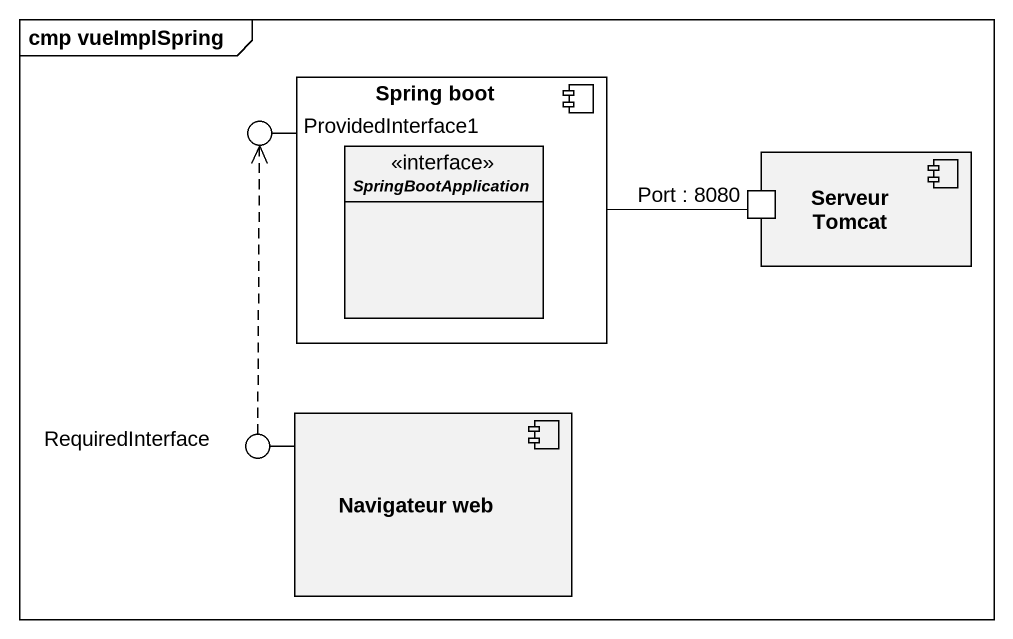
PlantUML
@startuml
mainframe cmp vueImplSpring
allowmixing
hide circle
hide empty members
component "Spring boot" as Spring_boot {
  interface SpringBootApplication
}
() ProvidedInterface1
component "Serveur Tomcat" as Serveur_Tomcat {
  port "Port : 8080" as Port_8080
}
component "Navigateur web" as Navigateur_web
() RequiredInterface
Spring_boot -left- ProvidedInterface1
Navigateur_web -left- RequiredInterface
Spring_boot -right- Serveur_Tomcat
RequiredInterface .up.> ProvidedInterface1
@enduml
